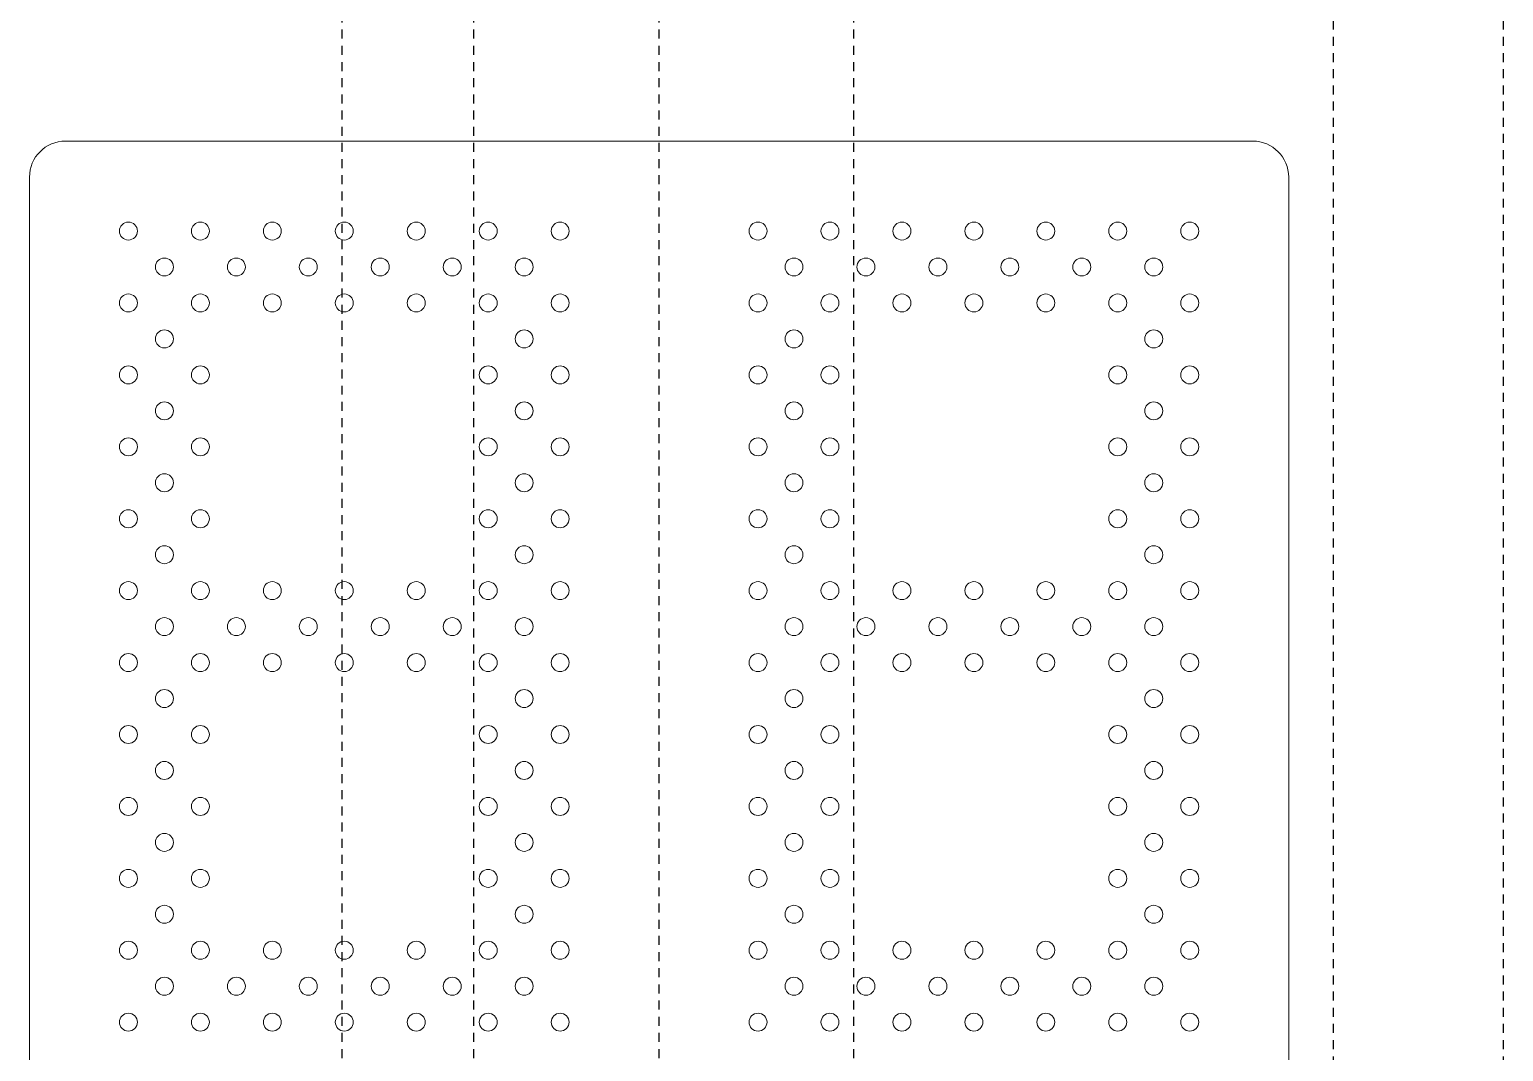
# Model space of a CAD drawing. Header units: inches. Extents: x 300 to 400, y -177 to 73.
# Drawn here: x 323.68 to 344.17, y -7.43 to 6.78 of the extents above; entities that cross this region are included whole.
import ezdxf

# ---------------------------------------------------------------- set-up
doc = ezdxf.new("R2010")
doc.units = ezdxf.units.IN
doc.header["$MEASUREMENT"] = 0
doc.linetypes.add('HIDDEN2', pattern=[0.1875, 0.125, -0.0625])
doc.layers.add('ScoreBone', color=5, linetype='Continuous')

msp = doc.modelspace()

# ---------------------------------------------------------------- linework, layer by layer
at = {"layer": 'ScoreBone', "color": 1, "linetype": 'HIDDEN2'}
for p, q in [((328.029, -68.268), (328.029, 73.232)), ((329.858, -95.268), (329.858, 73.232)), ((332.432, -54.768), (332.432, 73.232)), ((335.137, -81.768), (335.137, 73.232)), ((341.807, -87.268), (341.807, 73.232)), ((344.168, -100.768), (344.168, 73.232))]:
    msp.add_line(p, q, dxfattribs=at)
at = {"layer": 'ScoreBone', "lineweight": 5}
for points in [[(323.682, 4.732), (323.682, 5.008), (323.905, 5.232), (324.182, 5.232)], [(324.182, 5.232), (324.182, 5.232), (340.682, 5.232), (340.682, 5.232)], [(340.682, 5.232), (340.958, 5.232), (341.182, 5.008), (341.182, 4.732)], [(323.682, -7.768), (323.682, -7.768), (323.682, 4.732), (323.682, 4.732)], [(341.182, 4.732), (341.182, 4.732), (341.182, -7.768), (341.182, -7.768)]]:
    msp.add_open_spline(points, degree=3, dxfattribs=at)
for points in [[(325.182, 3.982), (325.182, 3.914), (325.125, 3.857), (325.057, 3.857), (324.988, 3.857), (324.932, 3.914), (324.932, 3.982), (324.932, 4.051), (324.988, 4.107), (325.057, 4.107), (325.125, 4.107), (325.182, 4.051), (325.182, 3.982)], [(326.182, 3.982), (326.182, 3.914), (326.125, 3.857), (326.057, 3.857), (325.988, 3.857), (325.932, 3.914), (325.932, 3.982), (325.932, 4.051), (325.988, 4.107), (326.057, 4.107), (326.125, 4.107), (326.182, 4.051), (326.182, 3.982)], [(327.182, 3.982), (327.182, 3.914), (327.125, 3.857), (327.057, 3.857), (326.988, 3.857), (326.932, 3.914), (326.932, 3.982), (326.932, 4.051), (326.988, 4.107), (327.057, 4.107), (327.125, 4.107), (327.182, 4.051), (327.182, 3.982)], [(328.182, 3.982), (328.182, 3.914), (328.125, 3.857), (328.057, 3.857), (327.988, 3.857), (327.932, 3.914), (327.932, 3.982), (327.932, 4.051), (327.988, 4.107), (328.057, 4.107), (328.125, 4.107), (328.182, 4.051), (328.182, 3.982)], [(329.182, 3.982), (329.182, 3.914), (329.125, 3.857), (329.057, 3.857), (328.988, 3.857), (328.932, 3.914), (328.932, 3.982), (328.932, 4.051), (328.988, 4.107), (329.057, 4.107), (329.125, 4.107), (329.182, 4.051), (329.182, 3.982)], [(330.182, 3.982), (330.182, 3.914), (330.125, 3.857), (330.057, 3.857), (329.988, 3.857), (329.932, 3.914), (329.932, 3.982), (329.932, 4.051), (329.988, 4.107), (330.057, 4.107), (330.125, 4.107), (330.182, 4.051), (330.182, 3.982)], [(331.182, 3.982), (331.182, 3.914), (331.125, 3.857), (331.057, 3.857), (330.988, 3.857), (330.932, 3.914), (330.932, 3.982), (330.932, 4.051), (330.988, 4.107), (331.057, 4.107), (331.125, 4.107), (331.182, 4.051), (331.182, 3.982)], [(333.932, 3.982), (333.932, 3.914), (333.875, 3.857), (333.807, 3.857), (333.738, 3.857), (333.682, 3.914), (333.682, 3.982), (333.682, 4.051), (333.738, 4.107), (333.807, 4.107), (333.875, 4.107), (333.932, 4.051), (333.932, 3.982)], [(334.932, 3.982), (334.932, 3.914), (334.875, 3.857), (334.807, 3.857), (334.738, 3.857), (334.682, 3.914), (334.682, 3.982), (334.682, 4.051), (334.738, 4.107), (334.807, 4.107), (334.875, 4.107), (334.932, 4.051), (334.932, 3.982)], [(335.932, 3.982), (335.932, 3.914), (335.875, 3.857), (335.807, 3.857), (335.738, 3.857), (335.682, 3.914), (335.682, 3.982), (335.682, 4.051), (335.738, 4.107), (335.807, 4.107), (335.875, 4.107), (335.932, 4.051), (335.932, 3.982)], [(336.932, 3.982), (336.932, 3.914), (336.875, 3.857), (336.807, 3.857), (336.738, 3.857), (336.682, 3.914), (336.682, 3.982), (336.682, 4.051), (336.738, 4.107), (336.807, 4.107), (336.875, 4.107), (336.932, 4.051), (336.932, 3.982)], [(337.932, 3.982), (337.932, 3.914), (337.875, 3.857), (337.807, 3.857), (337.738, 3.857), (337.682, 3.914), (337.682, 3.982), (337.682, 4.051), (337.738, 4.107), (337.807, 4.107), (337.875, 4.107), (337.932, 4.051), (337.932, 3.982)], [(338.932, 3.982), (338.932, 3.914), (338.875, 3.857), (338.807, 3.857), (338.738, 3.857), (338.682, 3.914), (338.682, 3.982), (338.682, 4.051), (338.738, 4.107), (338.807, 4.107), (338.875, 4.107), (338.932, 4.051), (338.932, 3.982)], [(339.932, 3.982), (339.932, 3.914), (339.875, 3.857), (339.807, 3.857), (339.738, 3.857), (339.682, 3.914), (339.682, 3.982), (339.682, 4.051), (339.738, 4.107), (339.807, 4.107), (339.875, 4.107), (339.932, 4.051), (339.932, 3.982)], [(325.682, 3.482), (325.682, 3.414), (325.625, 3.357), (325.557, 3.357), (325.488, 3.357), (325.432, 3.414), (325.432, 3.482), (325.432, 3.551), (325.488, 3.607), (325.557, 3.607), (325.625, 3.607), (325.682, 3.551), (325.682, 3.482)], [(326.682, 3.482), (326.682, 3.414), (326.625, 3.357), (326.557, 3.357), (326.488, 3.357), (326.432, 3.414), (326.432, 3.482), (326.432, 3.551), (326.488, 3.607), (326.557, 3.607), (326.625, 3.607), (326.682, 3.551), (326.682, 3.482)], [(327.682, 3.482), (327.682, 3.414), (327.625, 3.357), (327.557, 3.357), (327.488, 3.357), (327.432, 3.414), (327.432, 3.482), (327.432, 3.551), (327.488, 3.607), (327.557, 3.607), (327.625, 3.607), (327.682, 3.551), (327.682, 3.482)], [(328.682, 3.482), (328.682, 3.414), (328.625, 3.357), (328.557, 3.357), (328.488, 3.357), (328.432, 3.414), (328.432, 3.482), (328.432, 3.551), (328.488, 3.607), (328.557, 3.607), (328.625, 3.607), (328.682, 3.551), (328.682, 3.482)], [(329.682, 3.482), (329.682, 3.414), (329.625, 3.357), (329.557, 3.357), (329.488, 3.357), (329.432, 3.414), (329.432, 3.482), (329.432, 3.551), (329.488, 3.607), (329.557, 3.607), (329.625, 3.607), (329.682, 3.551), (329.682, 3.482)], [(330.682, 3.482), (330.682, 3.414), (330.625, 3.357), (330.557, 3.357), (330.488, 3.357), (330.432, 3.414), (330.432, 3.482), (330.432, 3.551), (330.488, 3.607), (330.557, 3.607), (330.625, 3.607), (330.682, 3.551), (330.682, 3.482)], [(334.432, 3.482), (334.432, 3.414), (334.375, 3.357), (334.307, 3.357), (334.238, 3.357), (334.182, 3.414), (334.182, 3.482), (334.182, 3.551), (334.238, 3.607), (334.307, 3.607), (334.375, 3.607), (334.432, 3.551), (334.432, 3.482)], [(335.432, 3.482), (335.432, 3.414), (335.375, 3.357), (335.307, 3.357), (335.238, 3.357), (335.182, 3.414), (335.182, 3.482), (335.182, 3.551), (335.238, 3.607), (335.307, 3.607), (335.375, 3.607), (335.432, 3.551), (335.432, 3.482)], [(336.432, 3.482), (336.432, 3.414), (336.375, 3.357), (336.307, 3.357), (336.238, 3.357), (336.182, 3.414), (336.182, 3.482), (336.182, 3.551), (336.238, 3.607), (336.307, 3.607), (336.375, 3.607), (336.432, 3.551), (336.432, 3.482)], [(337.432, 3.482), (337.432, 3.414), (337.375, 3.357), (337.307, 3.357), (337.238, 3.357), (337.182, 3.414), (337.182, 3.482), (337.182, 3.551), (337.238, 3.607), (337.307, 3.607), (337.375, 3.607), (337.432, 3.551), (337.432, 3.482)], [(338.432, 3.482), (338.432, 3.414), (338.375, 3.357), (338.307, 3.357), (338.238, 3.357), (338.182, 3.414), (338.182, 3.482), (338.182, 3.551), (338.238, 3.607), (338.307, 3.607), (338.375, 3.607), (338.432, 3.551), (338.432, 3.482)], [(339.432, 3.482), (339.432, 3.414), (339.375, 3.357), (339.307, 3.357), (339.238, 3.357), (339.182, 3.414), (339.182, 3.482), (339.182, 3.551), (339.238, 3.607), (339.307, 3.607), (339.375, 3.607), (339.432, 3.551), (339.432, 3.482)], [(325.182, 2.982), (325.182, 2.914), (325.125, 2.857), (325.057, 2.857), (324.988, 2.857), (324.932, 2.914), (324.932, 2.982), (324.932, 3.051), (324.988, 3.107), (325.057, 3.107), (325.125, 3.107), (325.182, 3.051), (325.182, 2.982)], [(326.182, 2.982), (326.182, 2.914), (326.125, 2.857), (326.057, 2.857), (325.988, 2.857), (325.932, 2.914), (325.932, 2.982), (325.932, 3.051), (325.988, 3.107), (326.057, 3.107), (326.125, 3.107), (326.182, 3.051), (326.182, 2.982)], [(327.182, 2.982), (327.182, 2.914), (327.125, 2.857), (327.057, 2.857), (326.988, 2.857), (326.932, 2.914), (326.932, 2.982), (326.932, 3.051), (326.988, 3.107), (327.057, 3.107), (327.125, 3.107), (327.182, 3.051), (327.182, 2.982)], [(328.182, 2.982), (328.182, 2.914), (328.125, 2.857), (328.057, 2.857), (327.988, 2.857), (327.932, 2.914), (327.932, 2.982), (327.932, 3.051), (327.988, 3.107), (328.057, 3.107), (328.125, 3.107), (328.182, 3.051), (328.182, 2.982)], [(329.182, 2.982), (329.182, 2.914), (329.125, 2.857), (329.057, 2.857), (328.988, 2.857), (328.932, 2.914), (328.932, 2.982), (328.932, 3.051), (328.988, 3.107), (329.057, 3.107), (329.125, 3.107), (329.182, 3.051), (329.182, 2.982)], [(330.182, 2.982), (330.182, 2.914), (330.125, 2.857), (330.057, 2.857), (329.988, 2.857), (329.932, 2.914), (329.932, 2.982), (329.932, 3.051), (329.988, 3.107), (330.057, 3.107), (330.125, 3.107), (330.182, 3.051), (330.182, 2.982)], [(331.182, 2.982), (331.182, 2.914), (331.125, 2.857), (331.057, 2.857), (330.988, 2.857), (330.932, 2.914), (330.932, 2.982), (330.932, 3.051), (330.988, 3.107), (331.057, 3.107), (331.125, 3.107), (331.182, 3.051), (331.182, 2.982)], [(333.932, 2.982), (333.932, 2.914), (333.875, 2.857), (333.807, 2.857), (333.738, 2.857), (333.682, 2.914), (333.682, 2.982), (333.682, 3.051), (333.738, 3.107), (333.807, 3.107), (333.875, 3.107), (333.932, 3.051), (333.932, 2.982)], [(334.932, 2.982), (334.932, 2.914), (334.875, 2.857), (334.807, 2.857), (334.738, 2.857), (334.682, 2.914), (334.682, 2.982), (334.682, 3.051), (334.738, 3.107), (334.807, 3.107), (334.875, 3.107), (334.932, 3.051), (334.932, 2.982)], [(335.932, 2.982), (335.932, 2.914), (335.875, 2.857), (335.807, 2.857), (335.738, 2.857), (335.682, 2.914), (335.682, 2.982), (335.682, 3.051), (335.738, 3.107), (335.807, 3.107), (335.875, 3.107), (335.932, 3.051), (335.932, 2.982)], [(336.932, 2.982), (336.932, 2.914), (336.875, 2.857), (336.807, 2.857), (336.738, 2.857), (336.682, 2.914), (336.682, 2.982), (336.682, 3.051), (336.738, 3.107), (336.807, 3.107), (336.875, 3.107), (336.932, 3.051), (336.932, 2.982)], [(337.932, 2.982), (337.932, 2.914), (337.875, 2.857), (337.807, 2.857), (337.738, 2.857), (337.682, 2.914), (337.682, 2.982), (337.682, 3.051), (337.738, 3.107), (337.807, 3.107), (337.875, 3.107), (337.932, 3.051), (337.932, 2.982)], [(338.932, 2.982), (338.932, 2.914), (338.875, 2.857), (338.807, 2.857), (338.738, 2.857), (338.682, 2.914), (338.682, 2.982), (338.682, 3.051), (338.738, 3.107), (338.807, 3.107), (338.875, 3.107), (338.932, 3.051), (338.932, 2.982)], [(339.932, 2.982), (339.932, 2.914), (339.875, 2.857), (339.807, 2.857), (339.738, 2.857), (339.682, 2.914), (339.682, 2.982), (339.682, 3.051), (339.738, 3.107), (339.807, 3.107), (339.875, 3.107), (339.932, 3.051), (339.932, 2.982)], [(325.682, 2.482), (325.682, 2.414), (325.625, 2.357), (325.557, 2.357), (325.488, 2.357), (325.432, 2.414), (325.432, 2.482), (325.432, 2.551), (325.488, 2.607), (325.557, 2.607), (325.625, 2.607), (325.682, 2.551), (325.682, 2.482)], [(330.682, 2.482), (330.682, 2.414), (330.625, 2.357), (330.557, 2.357), (330.488, 2.357), (330.432, 2.414), (330.432, 2.482), (330.432, 2.551), (330.488, 2.607), (330.557, 2.607), (330.625, 2.607), (330.682, 2.551), (330.682, 2.482)], [(334.432, 2.482), (334.432, 2.414), (334.375, 2.357), (334.307, 2.357), (334.238, 2.357), (334.182, 2.414), (334.182, 2.482), (334.182, 2.551), (334.238, 2.607), (334.307, 2.607), (334.375, 2.607), (334.432, 2.551), (334.432, 2.482)], [(339.432, 2.482), (339.432, 2.414), (339.375, 2.357), (339.307, 2.357), (339.238, 2.357), (339.182, 2.414), (339.182, 2.482), (339.182, 2.551), (339.238, 2.607), (339.307, 2.607), (339.375, 2.607), (339.432, 2.551), (339.432, 2.482)], [(325.182, 1.982), (325.182, 1.914), (325.125, 1.857), (325.057, 1.857), (324.988, 1.857), (324.932, 1.914), (324.932, 1.982), (324.932, 2.051), (324.988, 2.107), (325.057, 2.107), (325.125, 2.107), (325.182, 2.051), (325.182, 1.982)], [(326.182, 1.982), (326.182, 1.914), (326.125, 1.857), (326.057, 1.857), (325.988, 1.857), (325.932, 1.914), (325.932, 1.982), (325.932, 2.051), (325.988, 2.107), (326.057, 2.107), (326.125, 2.107), (326.182, 2.051), (326.182, 1.982)], [(330.182, 1.982), (330.182, 1.914), (330.125, 1.857), (330.057, 1.857), (329.988, 1.857), (329.932, 1.914), (329.932, 1.982), (329.932, 2.051), (329.988, 2.107), (330.057, 2.107), (330.125, 2.107), (330.182, 2.051), (330.182, 1.982)], [(331.182, 1.982), (331.182, 1.914), (331.125, 1.857), (331.057, 1.857), (330.988, 1.857), (330.932, 1.914), (330.932, 1.982), (330.932, 2.051), (330.988, 2.107), (331.057, 2.107), (331.125, 2.107), (331.182, 2.051), (331.182, 1.982)], [(333.932, 1.982), (333.932, 1.914), (333.875, 1.857), (333.807, 1.857), (333.738, 1.857), (333.682, 1.914), (333.682, 1.982), (333.682, 2.051), (333.738, 2.107), (333.807, 2.107), (333.875, 2.107), (333.932, 2.051), (333.932, 1.982)], [(334.932, 1.982), (334.932, 1.914), (334.875, 1.857), (334.807, 1.857), (334.738, 1.857), (334.682, 1.914), (334.682, 1.982), (334.682, 2.051), (334.738, 2.107), (334.807, 2.107), (334.875, 2.107), (334.932, 2.051), (334.932, 1.982)], [(338.932, 1.982), (338.932, 1.914), (338.875, 1.857), (338.807, 1.857), (338.738, 1.857), (338.682, 1.914), (338.682, 1.982), (338.682, 2.051), (338.738, 2.107), (338.807, 2.107), (338.875, 2.107), (338.932, 2.051), (338.932, 1.982)], [(339.932, 1.982), (339.932, 1.914), (339.875, 1.857), (339.807, 1.857), (339.738, 1.857), (339.682, 1.914), (339.682, 1.982), (339.682, 2.051), (339.738, 2.107), (339.807, 2.107), (339.875, 2.107), (339.932, 2.051), (339.932, 1.982)], [(325.682, 1.482), (325.682, 1.414), (325.625, 1.357), (325.557, 1.357), (325.488, 1.357), (325.432, 1.414), (325.432, 1.482), (325.432, 1.551), (325.488, 1.607), (325.557, 1.607), (325.625, 1.607), (325.682, 1.551), (325.682, 1.482)], [(330.682, 1.482), (330.682, 1.414), (330.625, 1.357), (330.557, 1.357), (330.488, 1.357), (330.432, 1.414), (330.432, 1.482), (330.432, 1.551), (330.488, 1.607), (330.557, 1.607), (330.625, 1.607), (330.682, 1.551), (330.682, 1.482)], [(334.432, 1.482), (334.432, 1.414), (334.375, 1.357), (334.307, 1.357), (334.238, 1.357), (334.182, 1.414), (334.182, 1.482), (334.182, 1.551), (334.238, 1.607), (334.307, 1.607), (334.375, 1.607), (334.432, 1.551), (334.432, 1.482)], [(339.432, 1.482), (339.432, 1.414), (339.375, 1.357), (339.307, 1.357), (339.238, 1.357), (339.182, 1.414), (339.182, 1.482), (339.182, 1.551), (339.238, 1.607), (339.307, 1.607), (339.375, 1.607), (339.432, 1.551), (339.432, 1.482)], [(325.182, 0.982), (325.182, 0.914), (325.125, 0.857), (325.057, 0.857), (324.988, 0.857), (324.932, 0.914), (324.932, 0.982), (324.932, 1.051), (324.988, 1.107), (325.057, 1.107), (325.125, 1.107), (325.182, 1.051), (325.182, 0.982)], [(326.182, 0.982), (326.182, 0.914), (326.125, 0.857), (326.057, 0.857), (325.988, 0.857), (325.932, 0.914), (325.932, 0.982), (325.932, 1.051), (325.988, 1.107), (326.057, 1.107), (326.125, 1.107), (326.182, 1.051), (326.182, 0.982)], [(330.182, 0.982), (330.182, 0.914), (330.125, 0.857), (330.057, 0.857), (329.988, 0.857), (329.932, 0.914), (329.932, 0.982), (329.932, 1.051), (329.988, 1.107), (330.057, 1.107), (330.125, 1.107), (330.182, 1.051), (330.182, 0.982)], [(331.182, 0.982), (331.182, 0.914), (331.125, 0.857), (331.057, 0.857), (330.988, 0.857), (330.932, 0.914), (330.932, 0.982), (330.932, 1.051), (330.988, 1.107), (331.057, 1.107), (331.125, 1.107), (331.182, 1.051), (331.182, 0.982)], [(333.932, 0.982), (333.932, 0.914), (333.875, 0.857), (333.807, 0.857), (333.738, 0.857), (333.682, 0.914), (333.682, 0.982), (333.682, 1.051), (333.738, 1.107), (333.807, 1.107), (333.875, 1.107), (333.932, 1.051), (333.932, 0.982)], [(334.932, 0.982), (334.932, 0.914), (334.875, 0.857), (334.807, 0.857), (334.738, 0.857), (334.682, 0.914), (334.682, 0.982), (334.682, 1.051), (334.738, 1.107), (334.807, 1.107), (334.875, 1.107), (334.932, 1.051), (334.932, 0.982)], [(338.932, 0.982), (338.932, 0.914), (338.875, 0.857), (338.807, 0.857), (338.738, 0.857), (338.682, 0.914), (338.682, 0.982), (338.682, 1.051), (338.738, 1.107), (338.807, 1.107), (338.875, 1.107), (338.932, 1.051), (338.932, 0.982)], [(339.932, 0.982), (339.932, 0.914), (339.875, 0.857), (339.807, 0.857), (339.738, 0.857), (339.682, 0.914), (339.682, 0.982), (339.682, 1.051), (339.738, 1.107), (339.807, 1.107), (339.875, 1.107), (339.932, 1.051), (339.932, 0.982)], [(325.682, 0.482), (325.682, 0.414), (325.625, 0.357), (325.557, 0.357), (325.488, 0.357), (325.432, 0.414), (325.432, 0.482), (325.432, 0.551), (325.488, 0.607), (325.557, 0.607), (325.625, 0.607), (325.682, 0.551), (325.682, 0.482)], [(330.682, 0.482), (330.682, 0.414), (330.625, 0.357), (330.557, 0.357), (330.488, 0.357), (330.432, 0.414), (330.432, 0.482), (330.432, 0.551), (330.488, 0.607), (330.557, 0.607), (330.625, 0.607), (330.682, 0.551), (330.682, 0.482)], [(334.432, 0.482), (334.432, 0.414), (334.375, 0.357), (334.307, 0.357), (334.238, 0.357), (334.182, 0.414), (334.182, 0.482), (334.182, 0.551), (334.238, 0.607), (334.307, 0.607), (334.375, 0.607), (334.432, 0.551), (334.432, 0.482)], [(339.432, 0.482), (339.432, 0.414), (339.375, 0.357), (339.307, 0.357), (339.238, 0.357), (339.182, 0.414), (339.182, 0.482), (339.182, 0.551), (339.238, 0.607), (339.307, 0.607), (339.375, 0.607), (339.432, 0.551), (339.432, 0.482)], [(325.182, -0.018), (325.182, -0.086), (325.125, -0.143), (325.057, -0.143), (324.988, -0.143), (324.932, -0.086), (324.932, -0.018), (324.932, 0.051), (324.988, 0.107), (325.057, 0.107), (325.125, 0.107), (325.182, 0.051), (325.182, -0.018)], [(326.182, -0.018), (326.182, -0.086), (326.125, -0.143), (326.057, -0.143), (325.988, -0.143), (325.932, -0.086), (325.932, -0.018), (325.932, 0.051), (325.988, 0.107), (326.057, 0.107), (326.125, 0.107), (326.182, 0.051), (326.182, -0.018)], [(330.182, -0.018), (330.182, -0.086), (330.125, -0.143), (330.057, -0.143), (329.988, -0.143), (329.932, -0.086), (329.932, -0.018), (329.932, 0.051), (329.988, 0.107), (330.057, 0.107), (330.125, 0.107), (330.182, 0.051), (330.182, -0.018)], [(331.182, -0.018), (331.182, -0.086), (331.125, -0.143), (331.057, -0.143), (330.988, -0.143), (330.932, -0.086), (330.932, -0.018), (330.932, 0.051), (330.988, 0.107), (331.057, 0.107), (331.125, 0.107), (331.182, 0.051), (331.182, -0.018)], [(333.932, -0.018), (333.932, -0.086), (333.875, -0.143), (333.807, -0.143), (333.738, -0.143), (333.682, -0.086), (333.682, -0.018), (333.682, 0.051), (333.738, 0.107), (333.807, 0.107), (333.875, 0.107), (333.932, 0.051), (333.932, -0.018)], [(334.932, -0.018), (334.932, -0.086), (334.875, -0.143), (334.807, -0.143), (334.738, -0.143), (334.682, -0.086), (334.682, -0.018), (334.682, 0.051), (334.738, 0.107), (334.807, 0.107), (334.875, 0.107), (334.932, 0.051), (334.932, -0.018)], [(338.932, -0.018), (338.932, -0.086), (338.875, -0.143), (338.807, -0.143), (338.738, -0.143), (338.682, -0.086), (338.682, -0.018), (338.682, 0.051), (338.738, 0.107), (338.807, 0.107), (338.875, 0.107), (338.932, 0.051), (338.932, -0.018)], [(339.932, -0.018), (339.932, -0.086), (339.875, -0.143), (339.807, -0.143), (339.738, -0.143), (339.682, -0.086), (339.682, -0.018), (339.682, 0.051), (339.738, 0.107), (339.807, 0.107), (339.875, 0.107), (339.932, 0.051), (339.932, -0.018)], [(325.682, -0.518), (325.682, -0.586), (325.625, -0.643), (325.557, -0.643), (325.488, -0.643), (325.432, -0.586), (325.432, -0.518), (325.432, -0.449), (325.488, -0.393), (325.557, -0.393), (325.625, -0.393), (325.682, -0.449), (325.682, -0.518)], [(330.682, -0.518), (330.682, -0.586), (330.625, -0.643), (330.557, -0.643), (330.488, -0.643), (330.432, -0.586), (330.432, -0.518), (330.432, -0.449), (330.488, -0.393), (330.557, -0.393), (330.625, -0.393), (330.682, -0.449), (330.682, -0.518)], [(334.432, -0.518), (334.432, -0.586), (334.375, -0.643), (334.307, -0.643), (334.238, -0.643), (334.182, -0.586), (334.182, -0.518), (334.182, -0.449), (334.238, -0.393), (334.307, -0.393), (334.375, -0.393), (334.432, -0.449), (334.432, -0.518)], [(339.432, -0.518), (339.432, -0.586), (339.375, -0.643), (339.307, -0.643), (339.238, -0.643), (339.182, -0.586), (339.182, -0.518), (339.182, -0.449), (339.238, -0.393), (339.307, -0.393), (339.375, -0.393), (339.432, -0.449), (339.432, -0.518)], [(325.182, -1.018), (325.182, -1.086), (325.125, -1.143), (325.057, -1.143), (324.988, -1.143), (324.932, -1.086), (324.932, -1.018), (324.932, -0.949), (324.988, -0.893), (325.057, -0.893), (325.125, -0.893), (325.182, -0.949), (325.182, -1.018)], [(326.182, -1.018), (326.182, -1.086), (326.125, -1.143), (326.057, -1.143), (325.988, -1.143), (325.932, -1.086), (325.932, -1.018), (325.932, -0.949), (325.988, -0.893), (326.057, -0.893), (326.125, -0.893), (326.182, -0.949), (326.182, -1.018)], [(327.182, -1.018), (327.182, -1.086), (327.125, -1.143), (327.057, -1.143), (326.988, -1.143), (326.932, -1.086), (326.932, -1.018), (326.932, -0.949), (326.988, -0.893), (327.057, -0.893), (327.125, -0.893), (327.182, -0.949), (327.182, -1.018)], [(328.182, -1.018), (328.182, -1.086), (328.125, -1.143), (328.057, -1.143), (327.988, -1.143), (327.932, -1.086), (327.932, -1.018), (327.932, -0.949), (327.988, -0.893), (328.057, -0.893), (328.125, -0.893), (328.182, -0.949), (328.182, -1.018)], [(329.182, -1.018), (329.182, -1.086), (329.125, -1.143), (329.057, -1.143), (328.988, -1.143), (328.932, -1.086), (328.932, -1.018), (328.932, -0.949), (328.988, -0.893), (329.057, -0.893), (329.125, -0.893), (329.182, -0.949), (329.182, -1.018)], [(330.182, -1.018), (330.182, -1.086), (330.125, -1.143), (330.057, -1.143), (329.988, -1.143), (329.932, -1.086), (329.932, -1.018), (329.932, -0.949), (329.988, -0.893), (330.057, -0.893), (330.125, -0.893), (330.182, -0.949), (330.182, -1.018)], [(331.182, -1.018), (331.182, -1.086), (331.125, -1.143), (331.057, -1.143), (330.988, -1.143), (330.932, -1.086), (330.932, -1.018), (330.932, -0.949), (330.988, -0.893), (331.057, -0.893), (331.125, -0.893), (331.182, -0.949), (331.182, -1.018)], [(333.932, -1.018), (333.932, -1.086), (333.875, -1.143), (333.807, -1.143), (333.738, -1.143), (333.682, -1.086), (333.682, -1.018), (333.682, -0.949), (333.738, -0.893), (333.807, -0.893), (333.875, -0.893), (333.932, -0.949), (333.932, -1.018)], [(334.932, -1.018), (334.932, -1.086), (334.875, -1.143), (334.807, -1.143), (334.738, -1.143), (334.682, -1.086), (334.682, -1.018), (334.682, -0.949), (334.738, -0.893), (334.807, -0.893), (334.875, -0.893), (334.932, -0.949), (334.932, -1.018)], [(335.932, -1.018), (335.932, -1.086), (335.875, -1.143), (335.807, -1.143), (335.738, -1.143), (335.682, -1.086), (335.682, -1.018), (335.682, -0.949), (335.738, -0.893), (335.807, -0.893), (335.875, -0.893), (335.932, -0.949), (335.932, -1.018)], [(336.932, -1.018), (336.932, -1.086), (336.875, -1.143), (336.807, -1.143), (336.738, -1.143), (336.682, -1.086), (336.682, -1.018), (336.682, -0.949), (336.738, -0.893), (336.807, -0.893), (336.875, -0.893), (336.932, -0.949), (336.932, -1.018)], [(337.932, -1.018), (337.932, -1.086), (337.875, -1.143), (337.807, -1.143), (337.738, -1.143), (337.682, -1.086), (337.682, -1.018), (337.682, -0.949), (337.738, -0.893), (337.807, -0.893), (337.875, -0.893), (337.932, -0.949), (337.932, -1.018)], [(338.932, -1.018), (338.932, -1.086), (338.875, -1.143), (338.807, -1.143), (338.738, -1.143), (338.682, -1.086), (338.682, -1.018), (338.682, -0.949), (338.738, -0.893), (338.807, -0.893), (338.875, -0.893), (338.932, -0.949), (338.932, -1.018)], [(339.932, -1.018), (339.932, -1.086), (339.875, -1.143), (339.807, -1.143), (339.738, -1.143), (339.682, -1.086), (339.682, -1.018), (339.682, -0.949), (339.738, -0.893), (339.807, -0.893), (339.875, -0.893), (339.932, -0.949), (339.932, -1.018)], [(325.682, -1.518), (325.682, -1.586), (325.625, -1.643), (325.557, -1.643), (325.488, -1.643), (325.432, -1.586), (325.432, -1.518), (325.432, -1.449), (325.488, -1.393), (325.557, -1.393), (325.625, -1.393), (325.682, -1.449), (325.682, -1.518)], [(326.682, -1.518), (326.682, -1.586), (326.625, -1.643), (326.557, -1.643), (326.488, -1.643), (326.432, -1.586), (326.432, -1.518), (326.432, -1.449), (326.488, -1.393), (326.557, -1.393), (326.625, -1.393), (326.682, -1.449), (326.682, -1.518)], [(327.682, -1.518), (327.682, -1.586), (327.625, -1.643), (327.557, -1.643), (327.488, -1.643), (327.432, -1.586), (327.432, -1.518), (327.432, -1.449), (327.488, -1.393), (327.557, -1.393), (327.625, -1.393), (327.682, -1.449), (327.682, -1.518)], [(328.682, -1.518), (328.682, -1.586), (328.625, -1.643), (328.557, -1.643), (328.488, -1.643), (328.432, -1.586), (328.432, -1.518), (328.432, -1.449), (328.488, -1.393), (328.557, -1.393), (328.625, -1.393), (328.682, -1.449), (328.682, -1.518)], [(329.682, -1.518), (329.682, -1.586), (329.625, -1.643), (329.557, -1.643), (329.488, -1.643), (329.432, -1.586), (329.432, -1.518), (329.432, -1.449), (329.488, -1.393), (329.557, -1.393), (329.625, -1.393), (329.682, -1.449), (329.682, -1.518)], [(330.682, -1.518), (330.682, -1.586), (330.625, -1.643), (330.557, -1.643), (330.488, -1.643), (330.432, -1.586), (330.432, -1.518), (330.432, -1.449), (330.488, -1.393), (330.557, -1.393), (330.625, -1.393), (330.682, -1.449), (330.682, -1.518)], [(334.432, -1.518), (334.432, -1.586), (334.375, -1.643), (334.307, -1.643), (334.238, -1.643), (334.182, -1.586), (334.182, -1.518), (334.182, -1.449), (334.238, -1.393), (334.307, -1.393), (334.375, -1.393), (334.432, -1.449), (334.432, -1.518)], [(335.432, -1.518), (335.432, -1.586), (335.375, -1.643), (335.307, -1.643), (335.238, -1.643), (335.182, -1.586), (335.182, -1.518), (335.182, -1.449), (335.238, -1.393), (335.307, -1.393), (335.375, -1.393), (335.432, -1.449), (335.432, -1.518)], [(336.432, -1.518), (336.432, -1.586), (336.375, -1.643), (336.307, -1.643), (336.238, -1.643), (336.182, -1.586), (336.182, -1.518), (336.182, -1.449), (336.238, -1.393), (336.307, -1.393), (336.375, -1.393), (336.432, -1.449), (336.432, -1.518)], [(337.432, -1.518), (337.432, -1.586), (337.375, -1.643), (337.307, -1.643), (337.238, -1.643), (337.182, -1.586), (337.182, -1.518), (337.182, -1.449), (337.238, -1.393), (337.307, -1.393), (337.375, -1.393), (337.432, -1.449), (337.432, -1.518)], [(338.432, -1.518), (338.432, -1.586), (338.375, -1.643), (338.307, -1.643), (338.238, -1.643), (338.182, -1.586), (338.182, -1.518), (338.182, -1.449), (338.238, -1.393), (338.307, -1.393), (338.375, -1.393), (338.432, -1.449), (338.432, -1.518)], [(339.432, -1.518), (339.432, -1.586), (339.375, -1.643), (339.307, -1.643), (339.238, -1.643), (339.182, -1.586), (339.182, -1.518), (339.182, -1.449), (339.238, -1.393), (339.307, -1.393), (339.375, -1.393), (339.432, -1.449), (339.432, -1.518)], [(325.182, -2.018), (325.182, -2.086), (325.125, -2.143), (325.057, -2.143), (324.988, -2.143), (324.932, -2.086), (324.932, -2.018), (324.932, -1.949), (324.988, -1.893), (325.057, -1.893), (325.125, -1.893), (325.182, -1.949), (325.182, -2.018)], [(326.182, -2.018), (326.182, -2.086), (326.125, -2.143), (326.057, -2.143), (325.988, -2.143), (325.932, -2.086), (325.932, -2.018), (325.932, -1.949), (325.988, -1.893), (326.057, -1.893), (326.125, -1.893), (326.182, -1.949), (326.182, -2.018)], [(327.182, -2.018), (327.182, -2.086), (327.125, -2.143), (327.057, -2.143), (326.988, -2.143), (326.932, -2.086), (326.932, -2.018), (326.932, -1.949), (326.988, -1.893), (327.057, -1.893), (327.125, -1.893), (327.182, -1.949), (327.182, -2.018)], [(328.182, -2.018), (328.182, -2.086), (328.125, -2.143), (328.057, -2.143), (327.988, -2.143), (327.932, -2.086), (327.932, -2.018), (327.932, -1.949), (327.988, -1.893), (328.057, -1.893), (328.125, -1.893), (328.182, -1.949), (328.182, -2.018)], [(329.182, -2.018), (329.182, -2.086), (329.125, -2.143), (329.057, -2.143), (328.988, -2.143), (328.932, -2.086), (328.932, -2.018), (328.932, -1.949), (328.988, -1.893), (329.057, -1.893), (329.125, -1.893), (329.182, -1.949), (329.182, -2.018)], [(330.182, -2.018), (330.182, -2.086), (330.125, -2.143), (330.057, -2.143), (329.988, -2.143), (329.932, -2.086), (329.932, -2.018), (329.932, -1.949), (329.988, -1.893), (330.057, -1.893), (330.125, -1.893), (330.182, -1.949), (330.182, -2.018)], [(331.182, -2.018), (331.182, -2.086), (331.125, -2.143), (331.057, -2.143), (330.988, -2.143), (330.932, -2.086), (330.932, -2.018), (330.932, -1.949), (330.988, -1.893), (331.057, -1.893), (331.125, -1.893), (331.182, -1.949), (331.182, -2.018)], [(333.932, -2.018), (333.932, -2.086), (333.875, -2.143), (333.807, -2.143), (333.738, -2.143), (333.682, -2.086), (333.682, -2.018), (333.682, -1.949), (333.738, -1.893), (333.807, -1.893), (333.875, -1.893), (333.932, -1.949), (333.932, -2.018)], [(334.932, -2.018), (334.932, -2.086), (334.875, -2.143), (334.807, -2.143), (334.738, -2.143), (334.682, -2.086), (334.682, -2.018), (334.682, -1.949), (334.738, -1.893), (334.807, -1.893), (334.875, -1.893), (334.932, -1.949), (334.932, -2.018)], [(335.932, -2.018), (335.932, -2.086), (335.875, -2.143), (335.807, -2.143), (335.738, -2.143), (335.682, -2.086), (335.682, -2.018), (335.682, -1.949), (335.738, -1.893), (335.807, -1.893), (335.875, -1.893), (335.932, -1.949), (335.932, -2.018)], [(336.932, -2.018), (336.932, -2.086), (336.875, -2.143), (336.807, -2.143), (336.738, -2.143), (336.682, -2.086), (336.682, -2.018), (336.682, -1.949), (336.738, -1.893), (336.807, -1.893), (336.875, -1.893), (336.932, -1.949), (336.932, -2.018)], [(337.932, -2.018), (337.932, -2.086), (337.875, -2.143), (337.807, -2.143), (337.738, -2.143), (337.682, -2.086), (337.682, -2.018), (337.682, -1.949), (337.738, -1.893), (337.807, -1.893), (337.875, -1.893), (337.932, -1.949), (337.932, -2.018)], [(338.932, -2.018), (338.932, -2.086), (338.875, -2.143), (338.807, -2.143), (338.738, -2.143), (338.682, -2.086), (338.682, -2.018), (338.682, -1.949), (338.738, -1.893), (338.807, -1.893), (338.875, -1.893), (338.932, -1.949), (338.932, -2.018)], [(339.932, -2.018), (339.932, -2.086), (339.875, -2.143), (339.807, -2.143), (339.738, -2.143), (339.682, -2.086), (339.682, -2.018), (339.682, -1.949), (339.738, -1.893), (339.807, -1.893), (339.875, -1.893), (339.932, -1.949), (339.932, -2.018)], [(325.682, -2.518), (325.682, -2.586), (325.625, -2.643), (325.557, -2.643), (325.488, -2.643), (325.432, -2.586), (325.432, -2.518), (325.432, -2.449), (325.488, -2.393), (325.557, -2.393), (325.625, -2.393), (325.682, -2.449), (325.682, -2.518)], [(330.682, -2.518), (330.682, -2.586), (330.625, -2.643), (330.557, -2.643), (330.488, -2.643), (330.432, -2.586), (330.432, -2.518), (330.432, -2.449), (330.488, -2.393), (330.557, -2.393), (330.625, -2.393), (330.682, -2.449), (330.682, -2.518)], [(334.432, -2.518), (334.432, -2.586), (334.375, -2.643), (334.307, -2.643), (334.238, -2.643), (334.182, -2.586), (334.182, -2.518), (334.182, -2.449), (334.238, -2.393), (334.307, -2.393), (334.375, -2.393), (334.432, -2.449), (334.432, -2.518)], [(339.432, -2.518), (339.432, -2.586), (339.375, -2.643), (339.307, -2.643), (339.238, -2.643), (339.182, -2.586), (339.182, -2.518), (339.182, -2.449), (339.238, -2.393), (339.307, -2.393), (339.375, -2.393), (339.432, -2.449), (339.432, -2.518)], [(325.182, -3.018), (325.182, -3.086), (325.125, -3.143), (325.057, -3.143), (324.988, -3.143), (324.932, -3.086), (324.932, -3.018), (324.932, -2.949), (324.988, -2.893), (325.057, -2.893), (325.125, -2.893), (325.182, -2.949), (325.182, -3.018)], [(325.182, -3.018), (325.182, -3.086), (325.125, -3.143), (325.057, -3.143), (324.988, -3.143), (324.932, -3.086), (324.932, -3.018), (324.932, -2.949), (324.988, -2.893), (325.057, -2.893), (325.125, -2.893), (325.182, -2.949), (325.182, -3.018)], [(326.182, -3.018), (326.182, -3.086), (326.125, -3.143), (326.057, -3.143), (325.988, -3.143), (325.932, -3.086), (325.932, -3.018), (325.932, -2.949), (325.988, -2.893), (326.057, -2.893), (326.125, -2.893), (326.182, -2.949), (326.182, -3.018)], [(326.182, -3.018), (326.182, -3.086), (326.125, -3.143), (326.057, -3.143), (325.988, -3.143), (325.932, -3.086), (325.932, -3.018), (325.932, -2.949), (325.988, -2.893), (326.057, -2.893), (326.125, -2.893), (326.182, -2.949), (326.182, -3.018)], [(330.182, -3.018), (330.182, -3.086), (330.125, -3.143), (330.057, -3.143), (329.988, -3.143), (329.932, -3.086), (329.932, -3.018), (329.932, -2.949), (329.988, -2.893), (330.057, -2.893), (330.125, -2.893), (330.182, -2.949), (330.182, -3.018)], [(330.182, -3.018), (330.182, -3.086), (330.125, -3.143), (330.057, -3.143), (329.988, -3.143), (329.932, -3.086), (329.932, -3.018), (329.932, -2.949), (329.988, -2.893), (330.057, -2.893), (330.125, -2.893), (330.182, -2.949), (330.182, -3.018)], [(331.182, -3.018), (331.182, -3.086), (331.125, -3.143), (331.057, -3.143), (330.988, -3.143), (330.932, -3.086), (330.932, -3.018), (330.932, -2.949), (330.988, -2.893), (331.057, -2.893), (331.125, -2.893), (331.182, -2.949), (331.182, -3.018)], [(331.182, -3.018), (331.182, -3.086), (331.125, -3.143), (331.057, -3.143), (330.988, -3.143), (330.932, -3.086), (330.932, -3.018), (330.932, -2.949), (330.988, -2.893), (331.057, -2.893), (331.125, -2.893), (331.182, -2.949), (331.182, -3.018)], [(333.932, -3.018), (333.932, -3.086), (333.875, -3.143), (333.807, -3.143), (333.738, -3.143), (333.682, -3.086), (333.682, -3.018), (333.682, -2.949), (333.738, -2.893), (333.807, -2.893), (333.875, -2.893), (333.932, -2.949), (333.932, -3.018)], [(333.932, -3.018), (333.932, -3.086), (333.875, -3.143), (333.807, -3.143), (333.738, -3.143), (333.682, -3.086), (333.682, -3.018), (333.682, -2.949), (333.738, -2.893), (333.807, -2.893), (333.875, -2.893), (333.932, -2.949), (333.932, -3.018)], [(334.932, -3.018), (334.932, -3.086), (334.875, -3.143), (334.807, -3.143), (334.738, -3.143), (334.682, -3.086), (334.682, -3.018), (334.682, -2.949), (334.738, -2.893), (334.807, -2.893), (334.875, -2.893), (334.932, -2.949), (334.932, -3.018)], [(334.932, -3.018), (334.932, -3.086), (334.875, -3.143), (334.807, -3.143), (334.738, -3.143), (334.682, -3.086), (334.682, -3.018), (334.682, -2.949), (334.738, -2.893), (334.807, -2.893), (334.875, -2.893), (334.932, -2.949), (334.932, -3.018)], [(338.932, -3.018), (338.932, -3.086), (338.875, -3.143), (338.807, -3.143), (338.738, -3.143), (338.682, -3.086), (338.682, -3.018), (338.682, -2.949), (338.738, -2.893), (338.807, -2.893), (338.875, -2.893), (338.932, -2.949), (338.932, -3.018)], [(338.932, -3.018), (338.932, -3.086), (338.875, -3.143), (338.807, -3.143), (338.738, -3.143), (338.682, -3.086), (338.682, -3.018), (338.682, -2.949), (338.738, -2.893), (338.807, -2.893), (338.875, -2.893), (338.932, -2.949), (338.932, -3.018)], [(339.932, -3.018), (339.932, -3.086), (339.875, -3.143), (339.807, -3.143), (339.738, -3.143), (339.682, -3.086), (339.682, -3.018), (339.682, -2.949), (339.738, -2.893), (339.807, -2.893), (339.875, -2.893), (339.932, -2.949), (339.932, -3.018)], [(339.932, -3.018), (339.932, -3.086), (339.875, -3.143), (339.807, -3.143), (339.738, -3.143), (339.682, -3.086), (339.682, -3.018), (339.682, -2.949), (339.738, -2.893), (339.807, -2.893), (339.875, -2.893), (339.932, -2.949), (339.932, -3.018)], [(325.682, -3.518), (325.682, -3.586), (325.625, -3.643), (325.557, -3.643), (325.488, -3.643), (325.432, -3.586), (325.432, -3.518), (325.432, -3.449), (325.488, -3.393), (325.557, -3.393), (325.625, -3.393), (325.682, -3.449), (325.682, -3.518)], [(325.682, -3.518), (325.682, -3.586), (325.625, -3.643), (325.557, -3.643), (325.488, -3.643), (325.432, -3.586), (325.432, -3.518), (325.432, -3.449), (325.488, -3.393), (325.557, -3.393), (325.625, -3.393), (325.682, -3.449), (325.682, -3.518)], [(330.682, -3.518), (330.682, -3.586), (330.625, -3.643), (330.557, -3.643), (330.488, -3.643), (330.432, -3.586), (330.432, -3.518), (330.432, -3.449), (330.488, -3.393), (330.557, -3.393), (330.625, -3.393), (330.682, -3.449), (330.682, -3.518)], [(330.682, -3.518), (330.682, -3.586), (330.625, -3.643), (330.557, -3.643), (330.488, -3.643), (330.432, -3.586), (330.432, -3.518), (330.432, -3.449), (330.488, -3.393), (330.557, -3.393), (330.625, -3.393), (330.682, -3.449), (330.682, -3.518)], [(334.432, -3.518), (334.432, -3.586), (334.375, -3.643), (334.307, -3.643), (334.238, -3.643), (334.182, -3.586), (334.182, -3.518), (334.182, -3.449), (334.238, -3.393), (334.307, -3.393), (334.375, -3.393), (334.432, -3.449), (334.432, -3.518)], [(334.432, -3.518), (334.432, -3.586), (334.375, -3.643), (334.307, -3.643), (334.238, -3.643), (334.182, -3.586), (334.182, -3.518), (334.182, -3.449), (334.238, -3.393), (334.307, -3.393), (334.375, -3.393), (334.432, -3.449), (334.432, -3.518)], [(339.432, -3.518), (339.432, -3.586), (339.375, -3.643), (339.307, -3.643), (339.238, -3.643), (339.182, -3.586), (339.182, -3.518), (339.182, -3.449), (339.238, -3.393), (339.307, -3.393), (339.375, -3.393), (339.432, -3.449), (339.432, -3.518)], [(339.432, -3.518), (339.432, -3.586), (339.375, -3.643), (339.307, -3.643), (339.238, -3.643), (339.182, -3.586), (339.182, -3.518), (339.182, -3.449), (339.238, -3.393), (339.307, -3.393), (339.375, -3.393), (339.432, -3.449), (339.432, -3.518)], [(325.182, -4.018), (325.182, -4.086), (325.125, -4.143), (325.057, -4.143), (324.988, -4.143), (324.932, -4.086), (324.932, -4.018), (324.932, -3.949), (324.988, -3.893), (325.057, -3.893), (325.125, -3.893), (325.182, -3.949), (325.182, -4.018)], [(326.182, -4.018), (326.182, -4.086), (326.125, -4.143), (326.057, -4.143), (325.988, -4.143), (325.932, -4.086), (325.932, -4.018), (325.932, -3.949), (325.988, -3.893), (326.057, -3.893), (326.125, -3.893), (326.182, -3.949), (326.182, -4.018)], [(330.182, -4.018), (330.182, -4.086), (330.125, -4.143), (330.057, -4.143), (329.988, -4.143), (329.932, -4.086), (329.932, -4.018), (329.932, -3.949), (329.988, -3.893), (330.057, -3.893), (330.125, -3.893), (330.182, -3.949), (330.182, -4.018)], [(331.182, -4.018), (331.182, -4.086), (331.125, -4.143), (331.057, -4.143), (330.988, -4.143), (330.932, -4.086), (330.932, -4.018), (330.932, -3.949), (330.988, -3.893), (331.057, -3.893), (331.125, -3.893), (331.182, -3.949), (331.182, -4.018)], [(333.932, -4.018), (333.932, -4.086), (333.875, -4.143), (333.807, -4.143), (333.738, -4.143), (333.682, -4.086), (333.682, -4.018), (333.682, -3.949), (333.738, -3.893), (333.807, -3.893), (333.875, -3.893), (333.932, -3.949), (333.932, -4.018)], [(334.932, -4.018), (334.932, -4.086), (334.875, -4.143), (334.807, -4.143), (334.738, -4.143), (334.682, -4.086), (334.682, -4.018), (334.682, -3.949), (334.738, -3.893), (334.807, -3.893), (334.875, -3.893), (334.932, -3.949), (334.932, -4.018)], [(338.932, -4.018), (338.932, -4.086), (338.875, -4.143), (338.807, -4.143), (338.738, -4.143), (338.682, -4.086), (338.682, -4.018), (338.682, -3.949), (338.738, -3.893), (338.807, -3.893), (338.875, -3.893), (338.932, -3.949), (338.932, -4.018)], [(339.932, -4.018), (339.932, -4.086), (339.875, -4.143), (339.807, -4.143), (339.738, -4.143), (339.682, -4.086), (339.682, -4.018), (339.682, -3.949), (339.738, -3.893), (339.807, -3.893), (339.875, -3.893), (339.932, -3.949), (339.932, -4.018)], [(325.682, -4.518), (325.682, -4.586), (325.625, -4.643), (325.557, -4.643), (325.488, -4.643), (325.432, -4.586), (325.432, -4.518), (325.432, -4.449), (325.488, -4.393), (325.557, -4.393), (325.625, -4.393), (325.682, -4.449), (325.682, -4.518)], [(330.682, -4.518), (330.682, -4.586), (330.625, -4.643), (330.557, -4.643), (330.488, -4.643), (330.432, -4.586), (330.432, -4.518), (330.432, -4.449), (330.488, -4.393), (330.557, -4.393), (330.625, -4.393), (330.682, -4.449), (330.682, -4.518)], [(334.432, -4.518), (334.432, -4.586), (334.375, -4.643), (334.307, -4.643), (334.238, -4.643), (334.182, -4.586), (334.182, -4.518), (334.182, -4.449), (334.238, -4.393), (334.307, -4.393), (334.375, -4.393), (334.432, -4.449), (334.432, -4.518)], [(339.432, -4.518), (339.432, -4.586), (339.375, -4.643), (339.307, -4.643), (339.238, -4.643), (339.182, -4.586), (339.182, -4.518), (339.182, -4.449), (339.238, -4.393), (339.307, -4.393), (339.375, -4.393), (339.432, -4.449), (339.432, -4.518)], [(325.182, -5.018), (325.182, -5.086), (325.125, -5.143), (325.057, -5.143), (324.988, -5.143), (324.932, -5.086), (324.932, -5.018), (324.932, -4.949), (324.988, -4.893), (325.057, -4.893), (325.125, -4.893), (325.182, -4.949), (325.182, -5.018)], [(326.182, -5.018), (326.182, -5.086), (326.125, -5.143), (326.057, -5.143), (325.988, -5.143), (325.932, -5.086), (325.932, -5.018), (325.932, -4.949), (325.988, -4.893), (326.057, -4.893), (326.125, -4.893), (326.182, -4.949), (326.182, -5.018)], [(330.182, -5.018), (330.182, -5.086), (330.125, -5.143), (330.057, -5.143), (329.988, -5.143), (329.932, -5.086), (329.932, -5.018), (329.932, -4.949), (329.988, -4.893), (330.057, -4.893), (330.125, -4.893), (330.182, -4.949), (330.182, -5.018)], [(331.182, -5.018), (331.182, -5.086), (331.125, -5.143), (331.057, -5.143), (330.988, -5.143), (330.932, -5.086), (330.932, -5.018), (330.932, -4.949), (330.988, -4.893), (331.057, -4.893), (331.125, -4.893), (331.182, -4.949), (331.182, -5.018)], [(333.932, -5.018), (333.932, -5.086), (333.875, -5.143), (333.807, -5.143), (333.738, -5.143), (333.682, -5.086), (333.682, -5.018), (333.682, -4.949), (333.738, -4.893), (333.807, -4.893), (333.875, -4.893), (333.932, -4.949), (333.932, -5.018)], [(334.932, -5.018), (334.932, -5.086), (334.875, -5.143), (334.807, -5.143), (334.738, -5.143), (334.682, -5.086), (334.682, -5.018), (334.682, -4.949), (334.738, -4.893), (334.807, -4.893), (334.875, -4.893), (334.932, -4.949), (334.932, -5.018)], [(338.932, -5.018), (338.932, -5.086), (338.875, -5.143), (338.807, -5.143), (338.738, -5.143), (338.682, -5.086), (338.682, -5.018), (338.682, -4.949), (338.738, -4.893), (338.807, -4.893), (338.875, -4.893), (338.932, -4.949), (338.932, -5.018)], [(339.932, -5.018), (339.932, -5.086), (339.875, -5.143), (339.807, -5.143), (339.738, -5.143), (339.682, -5.086), (339.682, -5.018), (339.682, -4.949), (339.738, -4.893), (339.807, -4.893), (339.875, -4.893), (339.932, -4.949), (339.932, -5.018)], [(325.682, -5.518), (325.682, -5.586), (325.625, -5.643), (325.557, -5.643), (325.488, -5.643), (325.432, -5.586), (325.432, -5.518), (325.432, -5.449), (325.488, -5.393), (325.557, -5.393), (325.625, -5.393), (325.682, -5.449), (325.682, -5.518)], [(330.682, -5.518), (330.682, -5.586), (330.625, -5.643), (330.557, -5.643), (330.488, -5.643), (330.432, -5.586), (330.432, -5.518), (330.432, -5.449), (330.488, -5.393), (330.557, -5.393), (330.625, -5.393), (330.682, -5.449), (330.682, -5.518)], [(334.432, -5.518), (334.432, -5.586), (334.375, -5.643), (334.307, -5.643), (334.238, -5.643), (334.182, -5.586), (334.182, -5.518), (334.182, -5.449), (334.238, -5.393), (334.307, -5.393), (334.375, -5.393), (334.432, -5.449), (334.432, -5.518)], [(339.432, -5.518), (339.432, -5.586), (339.375, -5.643), (339.307, -5.643), (339.238, -5.643), (339.182, -5.586), (339.182, -5.518), (339.182, -5.449), (339.238, -5.393), (339.307, -5.393), (339.375, -5.393), (339.432, -5.449), (339.432, -5.518)], [(325.182, -6.018), (325.182, -6.086), (325.125, -6.143), (325.057, -6.143), (324.988, -6.143), (324.932, -6.086), (324.932, -6.018), (324.932, -5.949), (324.988, -5.893), (325.057, -5.893), (325.125, -5.893), (325.182, -5.949), (325.182, -6.018)], [(326.182, -6.018), (326.182, -6.086), (326.125, -6.143), (326.057, -6.143), (325.988, -6.143), (325.932, -6.086), (325.932, -6.018), (325.932, -5.949), (325.988, -5.893), (326.057, -5.893), (326.125, -5.893), (326.182, -5.949), (326.182, -6.018)], [(327.182, -6.018), (327.182, -6.086), (327.125, -6.143), (327.057, -6.143), (326.988, -6.143), (326.932, -6.086), (326.932, -6.018), (326.932, -5.949), (326.988, -5.893), (327.057, -5.893), (327.125, -5.893), (327.182, -5.949), (327.182, -6.018)], [(328.182, -6.018), (328.182, -6.086), (328.125, -6.143), (328.057, -6.143), (327.988, -6.143), (327.932, -6.086), (327.932, -6.018), (327.932, -5.949), (327.988, -5.893), (328.057, -5.893), (328.125, -5.893), (328.182, -5.949), (328.182, -6.018)], [(329.182, -6.018), (329.182, -6.086), (329.125, -6.143), (329.057, -6.143), (328.988, -6.143), (328.932, -6.086), (328.932, -6.018), (328.932, -5.949), (328.988, -5.893), (329.057, -5.893), (329.125, -5.893), (329.182, -5.949), (329.182, -6.018)], [(330.182, -6.018), (330.182, -6.086), (330.125, -6.143), (330.057, -6.143), (329.988, -6.143), (329.932, -6.086), (329.932, -6.018), (329.932, -5.949), (329.988, -5.893), (330.057, -5.893), (330.125, -5.893), (330.182, -5.949), (330.182, -6.018)], [(331.182, -6.018), (331.182, -6.086), (331.125, -6.143), (331.057, -6.143), (330.988, -6.143), (330.932, -6.086), (330.932, -6.018), (330.932, -5.949), (330.988, -5.893), (331.057, -5.893), (331.125, -5.893), (331.182, -5.949), (331.182, -6.018)], [(333.932, -6.018), (333.932, -6.086), (333.875, -6.143), (333.807, -6.143), (333.738, -6.143), (333.682, -6.086), (333.682, -6.018), (333.682, -5.949), (333.738, -5.893), (333.807, -5.893), (333.875, -5.893), (333.932, -5.949), (333.932, -6.018)], [(334.932, -6.018), (334.932, -6.086), (334.875, -6.143), (334.807, -6.143), (334.738, -6.143), (334.682, -6.086), (334.682, -6.018), (334.682, -5.949), (334.738, -5.893), (334.807, -5.893), (334.875, -5.893), (334.932, -5.949), (334.932, -6.018)], [(335.932, -6.018), (335.932, -6.086), (335.875, -6.143), (335.807, -6.143), (335.738, -6.143), (335.682, -6.086), (335.682, -6.018), (335.682, -5.949), (335.738, -5.893), (335.807, -5.893), (335.875, -5.893), (335.932, -5.949), (335.932, -6.018)], [(336.932, -6.018), (336.932, -6.086), (336.875, -6.143), (336.807, -6.143), (336.738, -6.143), (336.682, -6.086), (336.682, -6.018), (336.682, -5.949), (336.738, -5.893), (336.807, -5.893), (336.875, -5.893), (336.932, -5.949), (336.932, -6.018)], [(337.932, -6.018), (337.932, -6.086), (337.875, -6.143), (337.807, -6.143), (337.738, -6.143), (337.682, -6.086), (337.682, -6.018), (337.682, -5.949), (337.738, -5.893), (337.807, -5.893), (337.875, -5.893), (337.932, -5.949), (337.932, -6.018)], [(338.932, -6.018), (338.932, -6.086), (338.875, -6.143), (338.807, -6.143), (338.738, -6.143), (338.682, -6.086), (338.682, -6.018), (338.682, -5.949), (338.738, -5.893), (338.807, -5.893), (338.875, -5.893), (338.932, -5.949), (338.932, -6.018)], [(339.932, -6.018), (339.932, -6.086), (339.875, -6.143), (339.807, -6.143), (339.738, -6.143), (339.682, -6.086), (339.682, -6.018), (339.682, -5.949), (339.738, -5.893), (339.807, -5.893), (339.875, -5.893), (339.932, -5.949), (339.932, -6.018)], [(325.682, -6.518), (325.682, -6.586), (325.625, -6.643), (325.557, -6.643), (325.488, -6.643), (325.432, -6.586), (325.432, -6.518), (325.432, -6.449), (325.488, -6.393), (325.557, -6.393), (325.625, -6.393), (325.682, -6.449), (325.682, -6.518)], [(326.682, -6.518), (326.682, -6.586), (326.625, -6.643), (326.557, -6.643), (326.488, -6.643), (326.432, -6.586), (326.432, -6.518), (326.432, -6.449), (326.488, -6.393), (326.557, -6.393), (326.625, -6.393), (326.682, -6.449), (326.682, -6.518)], [(327.682, -6.518), (327.682, -6.586), (327.625, -6.643), (327.557, -6.643), (327.488, -6.643), (327.432, -6.586), (327.432, -6.518), (327.432, -6.449), (327.488, -6.393), (327.557, -6.393), (327.625, -6.393), (327.682, -6.449), (327.682, -6.518)], [(328.682, -6.518), (328.682, -6.586), (328.625, -6.643), (328.557, -6.643), (328.488, -6.643), (328.432, -6.586), (328.432, -6.518), (328.432, -6.449), (328.488, -6.393), (328.557, -6.393), (328.625, -6.393), (328.682, -6.449), (328.682, -6.518)], [(329.682, -6.518), (329.682, -6.586), (329.625, -6.643), (329.557, -6.643), (329.488, -6.643), (329.432, -6.586), (329.432, -6.518), (329.432, -6.449), (329.488, -6.393), (329.557, -6.393), (329.625, -6.393), (329.682, -6.449), (329.682, -6.518)], [(330.682, -6.518), (330.682, -6.586), (330.625, -6.643), (330.557, -6.643), (330.488, -6.643), (330.432, -6.586), (330.432, -6.518), (330.432, -6.449), (330.488, -6.393), (330.557, -6.393), (330.625, -6.393), (330.682, -6.449), (330.682, -6.518)], [(334.432, -6.518), (334.432, -6.586), (334.375, -6.643), (334.307, -6.643), (334.238, -6.643), (334.182, -6.586), (334.182, -6.518), (334.182, -6.449), (334.238, -6.393), (334.307, -6.393), (334.375, -6.393), (334.432, -6.449), (334.432, -6.518)], [(335.432, -6.518), (335.432, -6.586), (335.375, -6.643), (335.307, -6.643), (335.238, -6.643), (335.182, -6.586), (335.182, -6.518), (335.182, -6.449), (335.238, -6.393), (335.307, -6.393), (335.375, -6.393), (335.432, -6.449), (335.432, -6.518)], [(336.432, -6.518), (336.432, -6.586), (336.375, -6.643), (336.307, -6.643), (336.238, -6.643), (336.182, -6.586), (336.182, -6.518), (336.182, -6.449), (336.238, -6.393), (336.307, -6.393), (336.375, -6.393), (336.432, -6.449), (336.432, -6.518)], [(337.432, -6.518), (337.432, -6.586), (337.375, -6.643), (337.307, -6.643), (337.238, -6.643), (337.182, -6.586), (337.182, -6.518), (337.182, -6.449), (337.238, -6.393), (337.307, -6.393), (337.375, -6.393), (337.432, -6.449), (337.432, -6.518)], [(338.432, -6.518), (338.432, -6.586), (338.375, -6.643), (338.307, -6.643), (338.238, -6.643), (338.182, -6.586), (338.182, -6.518), (338.182, -6.449), (338.238, -6.393), (338.307, -6.393), (338.375, -6.393), (338.432, -6.449), (338.432, -6.518)], [(339.432, -6.518), (339.432, -6.586), (339.375, -6.643), (339.307, -6.643), (339.238, -6.643), (339.182, -6.586), (339.182, -6.518), (339.182, -6.449), (339.238, -6.393), (339.307, -6.393), (339.375, -6.393), (339.432, -6.449), (339.432, -6.518)], [(325.182, -7.018), (325.182, -7.086), (325.125, -7.143), (325.057, -7.143), (324.988, -7.143), (324.932, -7.086), (324.932, -7.018), (324.932, -6.949), (324.988, -6.893), (325.057, -6.893), (325.125, -6.893), (325.182, -6.949), (325.182, -7.018)], [(326.182, -7.018), (326.182, -7.086), (326.125, -7.143), (326.057, -7.143), (325.988, -7.143), (325.932, -7.086), (325.932, -7.018), (325.932, -6.949), (325.988, -6.893), (326.057, -6.893), (326.125, -6.893), (326.182, -6.949), (326.182, -7.018)], [(327.182, -7.018), (327.182, -7.086), (327.125, -7.143), (327.057, -7.143), (326.988, -7.143), (326.932, -7.086), (326.932, -7.018), (326.932, -6.949), (326.988, -6.893), (327.057, -6.893), (327.125, -6.893), (327.182, -6.949), (327.182, -7.018)], [(328.182, -7.018), (328.182, -7.086), (328.125, -7.143), (328.057, -7.143), (327.988, -7.143), (327.932, -7.086), (327.932, -7.018), (327.932, -6.949), (327.988, -6.893), (328.057, -6.893), (328.125, -6.893), (328.182, -6.949), (328.182, -7.018)], [(329.182, -7.018), (329.182, -7.086), (329.125, -7.143), (329.057, -7.143), (328.988, -7.143), (328.932, -7.086), (328.932, -7.018), (328.932, -6.949), (328.988, -6.893), (329.057, -6.893), (329.125, -6.893), (329.182, -6.949), (329.182, -7.018)], [(330.182, -7.018), (330.182, -7.086), (330.125, -7.143), (330.057, -7.143), (329.988, -7.143), (329.932, -7.086), (329.932, -7.018), (329.932, -6.949), (329.988, -6.893), (330.057, -6.893), (330.125, -6.893), (330.182, -6.949), (330.182, -7.018)], [(331.182, -7.018), (331.182, -7.086), (331.125, -7.143), (331.057, -7.143), (330.988, -7.143), (330.932, -7.086), (330.932, -7.018), (330.932, -6.949), (330.988, -6.893), (331.057, -6.893), (331.125, -6.893), (331.182, -6.949), (331.182, -7.018)], [(333.932, -7.018), (333.932, -7.086), (333.875, -7.143), (333.807, -7.143), (333.738, -7.143), (333.682, -7.086), (333.682, -7.018), (333.682, -6.949), (333.738, -6.893), (333.807, -6.893), (333.875, -6.893), (333.932, -6.949), (333.932, -7.018)], [(334.932, -7.018), (334.932, -7.086), (334.875, -7.143), (334.807, -7.143), (334.738, -7.143), (334.682, -7.086), (334.682, -7.018), (334.682, -6.949), (334.738, -6.893), (334.807, -6.893), (334.875, -6.893), (334.932, -6.949), (334.932, -7.018)], [(335.932, -7.018), (335.932, -7.086), (335.875, -7.143), (335.807, -7.143), (335.738, -7.143), (335.682, -7.086), (335.682, -7.018), (335.682, -6.949), (335.738, -6.893), (335.807, -6.893), (335.875, -6.893), (335.932, -6.949), (335.932, -7.018)], [(336.932, -7.018), (336.932, -7.086), (336.875, -7.143), (336.807, -7.143), (336.738, -7.143), (336.682, -7.086), (336.682, -7.018), (336.682, -6.949), (336.738, -6.893), (336.807, -6.893), (336.875, -6.893), (336.932, -6.949), (336.932, -7.018)], [(337.932, -7.018), (337.932, -7.086), (337.875, -7.143), (337.807, -7.143), (337.738, -7.143), (337.682, -7.086), (337.682, -7.018), (337.682, -6.949), (337.738, -6.893), (337.807, -6.893), (337.875, -6.893), (337.932, -6.949), (337.932, -7.018)], [(338.932, -7.018), (338.932, -7.086), (338.875, -7.143), (338.807, -7.143), (338.738, -7.143), (338.682, -7.086), (338.682, -7.018), (338.682, -6.949), (338.738, -6.893), (338.807, -6.893), (338.875, -6.893), (338.932, -6.949), (338.932, -7.018)], [(339.932, -7.018), (339.932, -7.086), (339.875, -7.143), (339.807, -7.143), (339.738, -7.143), (339.682, -7.086), (339.682, -7.018), (339.682, -6.949), (339.738, -6.893), (339.807, -6.893), (339.875, -6.893), (339.932, -6.949), (339.932, -7.018)]]:
    msp.add_open_spline(points, degree=3, knots=[0, 0, 0, 0, 1, 1, 1, 2, 2, 2, 3, 3, 3, 4, 4, 4, 4], dxfattribs=at)

doc.saveas('drawing.dxf')
